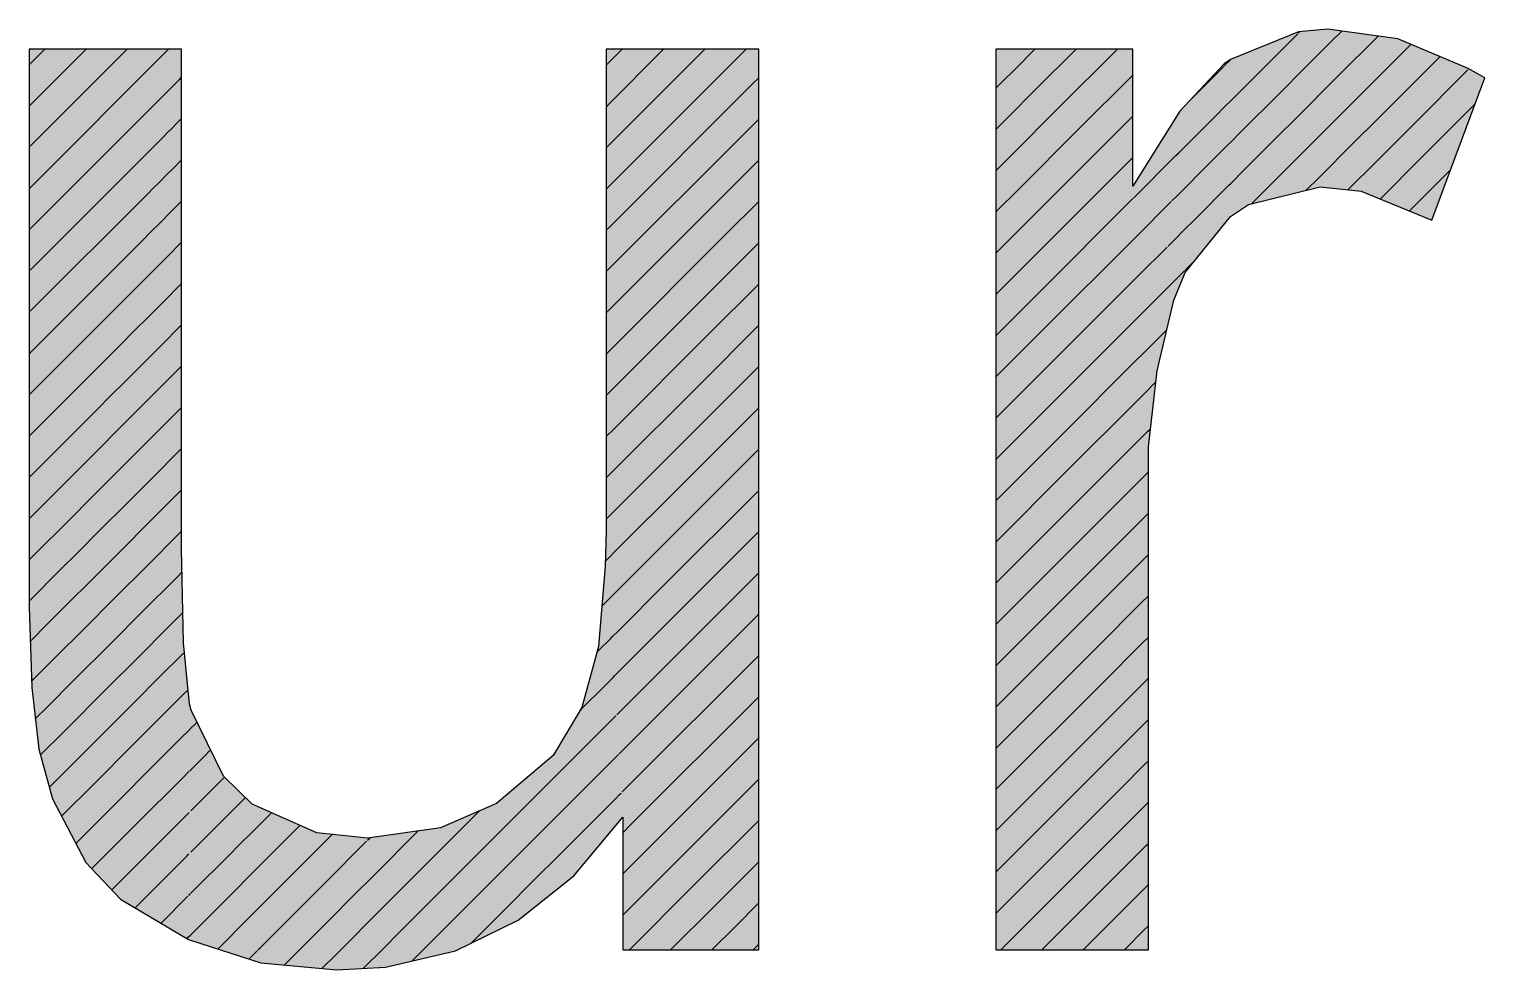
# Model space of a CAD drawing. Extents: x 0 to 7795, y 0 to 4205.
# Drawn here: x 7351.04 to 7363.51, y 682.16 to 690.22 of the extents above; entities that cross this region are included whole.
import ezdxf

# ---------------------------------------------------------------- set-up
doc = ezdxf.new("R2010")
doc.units = 0
doc.header["$MEASUREMENT"] = 0
doc.layers.add('MTH-CARIMBO-TXT1', color=1, linetype='CONTINUOUS')

msp = doc.modelspace()

# ---------------------------------------------------------------- linework, layer by layer
at = {"layer": 'MTH-CARIMBO-TXT1', "linetype": 'Continuous'}
for p, q in [((7361.914461, 690.187628), (7361.926606, 690.199773)), ((7362.189738, 690.109352), (7362.285114, 690.204728)), ((7361.370194, 689.643361), (7361.907882, 690.181049)), ((7361.958002, 689.877616), (7362.159898, 690.079512)), ((7362.159898, 690.079512), (7362.189738, 690.109352)), ((7362.249716, 689.815776), (7362.59593, 690.161991)), ((7362.790129, 690.002636), (7362.878487, 690.090994)), ((7351.035954, 689.915723), (7351.16938, 690.049149)), ((7351.037397, 689.563612), (7351.522934, 690.049149)), ((7351.03884, 689.211502), (7351.876487, 690.049149)), ((7351.040283, 688.859392), (7352.230041, 690.049149)), ((7355.984005, 689.914027), (7356.119128, 690.049149)), ((7355.991469, 689.567937), (7356.472681, 690.049149)), ((7355.998933, 689.221848), (7356.826235, 690.049149)), ((7356.006397, 688.875758), (7357.179788, 690.049149)), ((7359.487605, 689.882093), (7359.654662, 690.049149)), ((7359.664382, 689.705316), (7360.008215, 690.049149)), ((7359.841159, 689.52854), (7360.361769, 690.049149)), ((7361.278578, 689.905299), (7361.3302, 689.956921)), ((7362.713537, 689.926044), (7362.790129, 690.002636)), ((7362.845953, 689.704907), (7363.127511, 689.986465)), ((7359.368951, 689.763439), (7359.487605, 689.882093)), ((7360.017935, 689.351763), (7360.493468, 689.827296)), ((7360.98006, 689.606781), (7361.27384, 689.900561)), ((7361.764956, 689.68457), (7361.958002, 689.877616)), ((7362.141398, 689.707459), (7362.249716, 689.815776)), ((7362.309693, 689.5222), (7362.713537, 689.926044)), ((7362.901777, 689.407178), (7363.366662, 689.872063)), ((7351.041726, 688.507281), (7352.268843, 689.734398)), ((7352.268843, 689.734398), (7352.281001, 689.746556)), ((7352.281001, 689.746556), (7352.292748, 689.758304)), ((7352.292748, 689.758304), (7352.310617, 689.776172)), ((7352.310617, 689.776172), (7352.324176, 689.789731)), ((7352.324176, 689.789731), (7352.342801, 689.808356)), ((7356.013861, 688.529669), (7357.235799, 689.751607)), ((7357.235799, 689.751607), (7357.288485, 689.804293)), ((7359.320549, 689.715037), (7359.368951, 689.763439)), ((7359.420169, 689.461104), (7359.664382, 689.705316)), ((7362.001543, 689.567603), (7362.141398, 689.707459)), ((7362.601888, 689.460842), (7362.845953, 689.704907)), ((7355.981091, 689.557559), (7355.991469, 689.567937)), ((7361.191831, 689.464998), (7361.292177, 689.565344)), ((7361.292177, 689.565344), (7361.3302, 689.603367)), ((7361.3302, 689.603367), (7361.370194, 689.643361)), ((7361.409897, 689.329511), (7361.764956, 689.68457)), ((7361.62203, 689.18809), (7362.001543, 689.567603)), ((7363.254168, 689.406015), (7363.428502, 689.580349)), ((7352.296829, 689.408831), (7352.342801, 689.454803)), ((7357.159724, 689.321979), (7357.288485, 689.45074)), ((7359.320549, 689.361483), (7359.420169, 689.461104)), ((7359.471388, 689.158769), (7359.841159, 689.52854)), ((7360.194712, 689.174986), (7360.493468, 689.473742)), ((7360.907845, 689.181012), (7361.191831, 689.464998)), ((7362.122898, 689.335405), (7362.309693, 689.5222)), ((7362.369671, 689.228625), (7362.601888, 689.460842)), ((7352.190261, 689.302263), (7352.219257, 689.331259)), ((7352.219257, 689.331259), (7352.263362, 689.375364)), ((7352.263362, 689.375364), (7352.296829, 689.408831)), ((7356.021325, 688.183579), (7357.159724, 689.321979)), ((7359.522606, 688.856434), (7360.017935, 689.351763)), ((7361.3302, 689.249814), (7361.409897, 689.329511)), ((7362.045084, 689.257591), (7362.122898, 689.335405)), ((7362.49024, 688.99564), (7362.901777, 689.407178)), ((7362.957601, 689.109448), (7363.254168, 689.406015)), ((7351.043169, 688.155171), (7352.160251, 689.272253)), ((7352.160251, 689.272253), (7352.190261, 689.302263)), ((7355.981091, 689.204006), (7355.998933, 689.221848)), ((7361.109821, 689.029435), (7361.305775, 689.225389)), ((7361.305775, 689.225389), (7361.3302, 689.249814)), ((7361.513206, 688.725713), (7362.045084, 689.257591)), ((7362.104398, 688.963352), (7362.369671, 689.228625)), ((7352.269482, 689.027931), (7352.342801, 689.101249)), ((7357.083649, 688.89235), (7357.288485, 689.097186)), ((7359.320549, 689.00793), (7359.471388, 689.158769)), ((7359.573825, 688.554099), (7360.194712, 689.174986)), ((7360.371489, 688.998209), (7360.493468, 689.120189)), ((7360.499691, 688.772858), (7360.860927, 689.134095)), ((7360.863565, 689.136732), (7360.88527, 689.158438)), ((7360.88527, 689.158438), (7360.907845, 689.181012)), ((7361.449601, 689.015662), (7361.62203, 689.18809)), ((7362.613346, 688.765193), (7362.957601, 689.109448)), ((7352.145765, 688.904214), (7352.216107, 688.974555)), ((7352.216107, 688.974555), (7352.269482, 689.027931)), ((7359.625043, 688.251764), (7360.371489, 688.998209)), ((7360.918952, 688.838565), (7361.109821, 689.029435)), ((7361.3302, 688.896261), (7361.449601, 689.015662)), ((7361.980809, 688.839763), (7362.088625, 688.947579)), ((7362.088625, 688.947579), (7362.104398, 688.963352)), ((7362.429649, 688.935049), (7362.49024, 688.99564)), ((7363.013426, 688.811719), (7363.141674, 688.939967)), ((7363.141674, 688.939967), (7363.217063, 689.015357)), ((7352.05166, 688.810109), (7352.099521, 688.85797)), ((7352.099521, 688.85797), (7352.145765, 688.904214)), ((7355.981091, 688.850453), (7356.006397, 688.875758)), ((7356.028789, 687.83749), (7357.083649, 688.89235)), ((7359.320549, 688.654376), (7359.522606, 688.856434)), ((7360.873485, 688.793099), (7360.918952, 688.838565)), ((7361.027811, 688.593872), (7361.319373, 688.885433)), ((7361.319373, 688.885433), (7361.3302, 688.896261)), ((7362.338007, 688.843407), (7362.429649, 688.935049)), ((7351.044612, 687.803061), (7352.05166, 688.810109)), ((7352.242136, 688.647031), (7352.342801, 688.747696)), ((7357.007574, 688.462722), (7357.288485, 688.743633)), ((7359.676262, 687.949429), (7360.495675, 688.768842)), ((7360.519767, 688.439381), (7360.824458, 688.744072)), ((7360.829769, 688.749383), (7360.873485, 688.793099)), ((7362.864555, 688.662848), (7363.013426, 688.811719)), ((7352.072274, 688.477169), (7352.168852, 688.573747)), ((7352.168852, 688.573747), (7352.242136, 688.647031)), ((7360.930058, 688.496118), (7361.027811, 688.593872)), ((7352.008781, 688.413677), (7352.072274, 688.477169)), ((7355.981091, 688.496899), (7356.013861, 688.529669)), ((7356.036253, 687.4914), (7357.007574, 688.462722)), ((7359.320549, 688.300823), (7359.573825, 688.554099)), ((7360.8617, 688.427761), (7360.930058, 688.496118)), ((7351.046055, 687.45095), (7351.943069, 688.347964)), ((7351.943069, 688.347964), (7352.008781, 688.413677)), ((7352.214789, 688.266131), (7352.342801, 688.394143)), ((7356.931499, 688.033094), (7357.288485, 688.39008)), ((7359.72748, 687.647094), (7360.502793, 688.422407)), ((7360.502793, 688.422407), (7360.519767, 688.439381)), ((7360.539842, 688.105903), (7360.787988, 688.354049)), ((7360.795974, 688.362034), (7360.8617, 688.427761)), ((7352.121597, 688.172939), (7352.214789, 688.266131)), ((7359.320549, 687.94727), (7359.625043, 688.251764)), ((7360.945801, 688.158308), (7361.018009, 688.230516)), ((7351.998782, 688.050124), (7352.121597, 688.172939)), ((7355.981091, 688.143346), (7356.021325, 688.183579)), ((7359.778698, 687.344759), (7360.509912, 688.075972)), ((7360.509912, 688.075972), (7360.539842, 688.105903)), ((7360.849915, 688.062422), (7360.941164, 688.153671)), ((7351.834477, 687.885819), (7351.918041, 687.969383)), ((7351.918041, 687.969383), (7351.998782, 688.050124)), ((7352.187442, 687.885231), (7352.342801, 688.040589)), ((7356.043717, 687.145311), (7356.931499, 688.033094)), ((7356.855424, 687.603465), (7357.288485, 688.036526)), ((7359.320549, 687.593716), (7359.676262, 687.949429)), ((7360.559918, 687.772425), (7360.751518, 687.964025)), ((7360.751518, 687.964025), (7360.762178, 687.974685)), ((7360.762178, 687.974685), (7360.849915, 688.062422)), ((7351.047498, 687.09884), (7351.834477, 687.885819)), ((7352.074342, 687.77213), (7352.187442, 687.885231)), ((7355.981091, 687.789792), (7356.028789, 687.83749)), ((7351.925291, 687.623079), (7352.074342, 687.77213)), ((7359.829917, 687.042424), (7360.51703, 687.729537)), ((7360.51703, 687.729537), (7360.559918, 687.772425)), ((7351.827302, 687.52509), (7351.925291, 687.623079)), ((7352.160096, 687.504331), (7352.342801, 687.687036)), ((7356.05118, 686.799222), (7356.855424, 687.603465)), ((7356.779349, 687.173837), (7357.288485, 687.682973)), ((7359.320549, 687.240163), (7359.72748, 687.647094)), ((7360.579993, 687.438947), (7360.715049, 687.574002)), ((7360.715049, 687.574002), (7360.728382, 687.587336)), ((7360.728382, 687.587336), (7360.785144, 687.644098)), ((7351.035407, 687.440302), (7351.046055, 687.45095)), ((7351.725886, 687.423674), (7351.827302, 687.52509)), ((7352.027087, 687.371322), (7352.160096, 687.504331)), ((7355.981091, 687.436239), (7356.036253, 687.4914)), ((7351.048941, 686.74673), (7351.725886, 687.423674)), ((7351.851799, 687.196035), (7352.027087, 687.371322)), ((7352.132749, 687.123431), (7352.342801, 687.333482)), ((7356.703274, 686.744209), (7357.288485, 687.329419)), ((7359.320549, 686.886609), (7359.778698, 687.344759)), ((7359.881135, 686.740089), (7360.524149, 687.383103)), ((7360.524149, 687.383103), (7360.579993, 687.438947)), ((7351.736562, 687.080797), (7351.851799, 687.196035)), ((7360.678579, 687.183979), (7360.691695, 687.197095)), ((7351.035407, 687.086749), (7351.047498, 687.09884)), ((7351.617294, 686.961529), (7351.736562, 687.080797)), ((7351.979832, 686.970513), (7352.132749, 687.123431)), ((7355.981091, 687.082686), (7356.043717, 687.145311)), ((7356.058644, 686.453132), (7356.779349, 687.173837)), ((7360.531267, 687.036668), (7360.600069, 687.105469)), ((7360.600069, 687.105469), (7360.678579, 687.183979)), ((7351.050384, 686.394619), (7351.617294, 686.961529)), ((7351.778308, 686.76899), (7351.979832, 686.970513)), ((7352.105402, 686.742531), (7352.342801, 686.979929)), ((7356.627199, 686.31458), (7357.288485, 686.975866)), ((7359.320549, 686.533056), (7359.829917, 687.042424)), ((7359.932354, 686.437754), (7360.531267, 687.036668)), ((7351.035407, 686.733195), (7351.048941, 686.74673)), ((7351.645822, 686.636504), (7351.778308, 686.76899)), ((7351.932577, 686.569705), (7352.105402, 686.742531)), ((7355.981091, 686.729132), (7356.05118, 686.799222)), ((7356.066108, 686.107043), (7356.703274, 686.744209)), ((7359.320549, 686.179503), (7359.881135, 686.740089)), ((7360.538386, 686.690233), (7360.620145, 686.771992)), ((7360.620145, 686.771992), (7360.642109, 686.793956)), ((7351.508703, 686.499385), (7351.645822, 686.636504)), ((7351.704817, 686.341945), (7351.932577, 686.569705)), ((7352.078056, 686.361631), (7352.342801, 686.626376)), ((7356.551124, 685.884952), (7357.288485, 686.622313)), ((7359.983572, 686.135419), (7360.538386, 686.690233)), ((7351.051827, 686.042509), (7351.508703, 686.499385)), ((7355.981091, 686.375579), (7356.058644, 686.453132)), ((7351.035407, 686.379642), (7351.050384, 686.394619)), ((7351.555082, 686.19221), (7351.704817, 686.341945)), ((7351.885322, 686.168897), (7352.078056, 686.361631)), ((7359.320549, 685.825949), (7359.932354, 686.437754)), ((7360.03479, 685.833084), (7360.545504, 686.343798)), ((7360.545504, 686.343798), (7360.627943, 686.426236)), ((7352.050709, 685.980731), (7352.342801, 686.272822)), ((7356.073572, 685.760953), (7356.627199, 686.31458)), ((7356.47505, 685.455324), (7357.288485, 686.268759)), ((7351.400112, 686.03724), (7351.555082, 686.19221)), ((7351.631325, 685.9149), (7351.885322, 686.168897)), ((7355.981091, 686.022025), (7356.066108, 686.107043)), ((7359.320549, 685.472396), (7359.983572, 686.135419)), ((7360.552623, 685.997363), (7360.627943, 686.072683)), ((7351.035407, 686.026088), (7351.051827, 686.042509)), ((7351.05327, 685.690399), (7351.400112, 686.03724)), ((7351.838067, 685.768088), (7352.050709, 685.980731)), ((7360.086009, 685.530749), (7360.552623, 685.997363)), ((7351.464342, 685.747917), (7351.631325, 685.9149)), ((7352.023362, 685.599831), (7352.342801, 685.919269)), ((7356.081036, 685.414864), (7356.551124, 685.884952)), ((7356.398975, 685.025695), (7357.288485, 685.915206)), ((7359.320549, 685.118842), (7360.03479, 685.833084)), ((7351.29152, 685.575095), (7351.464342, 685.747917)), ((7351.557834, 685.487855), (7351.838067, 685.768088)), ((7355.994742, 685.682123), (7356.073572, 685.760953)), ((7360.559741, 685.650928), (7360.627943, 685.71913)), ((7351.035407, 685.672535), (7351.05327, 685.690399)), ((7351.054713, 685.338288), (7351.29152, 685.575095)), ((7351.790812, 685.36728), (7352.023362, 685.599831)), ((7355.974699, 685.662079), (7355.994742, 685.682123)), ((7360.137227, 685.228414), (7360.559741, 685.650928)), ((7351.373602, 685.303624), (7351.557834, 685.487855)), ((7351.996016, 685.21893), (7352.300073, 685.522987)), ((7352.300073, 685.522987), (7352.346356, 685.569271)), ((7356.0885, 685.068774), (7356.47505, 685.455324)), ((7356.3229, 684.596067), (7357.288485, 685.561652)), ((7359.320549, 684.765289), (7360.086009, 685.530749)), ((7351.035407, 685.318982), (7351.054713, 685.338288)), ((7351.484342, 685.06081), (7351.790812, 685.36728)), ((7355.943953, 685.277781), (7355.993848, 685.327675)), ((7355.993848, 685.327675), (7356.014101, 685.347929)), ((7356.014101, 685.347929), (7356.081036, 685.414864)), ((7360.56686, 685.304493), (7360.627943, 685.365576)), ((7351.182929, 685.11295), (7351.373602, 685.303624)), ((7351.743557, 684.966471), (7351.996016, 685.21893)), ((7352.225528, 685.09489), (7352.352559, 685.22192)), ((7356.246825, 684.166439), (7357.288485, 685.208099)), ((7359.320549, 684.411736), (7360.137227, 685.228414)), ((7360.188446, 684.926079), (7360.56686, 685.304493)), ((7351.056157, 684.986178), (7351.182929, 685.11295)), ((7351.968669, 684.83803), (7352.225528, 685.09489)), ((7351.044956, 684.974978), (7351.056157, 684.986178)), ((7351.282863, 684.859331), (7351.484342, 685.06081)), ((7351.410851, 684.633766), (7351.743557, 684.966471)), ((7355.918542, 684.898816), (7356.016806, 684.99708)), ((7356.016806, 684.99708), (7356.03346, 685.013734)), ((7356.03346, 685.013734), (7356.0885, 685.068774)), ((7356.095964, 684.722685), (7356.398975, 685.025695)), ((7360.239664, 684.623744), (7360.573978, 684.958058)), ((7360.573978, 684.958058), (7360.627943, 685.012023)), ((7351.074337, 684.650805), (7351.282863, 684.859331)), ((7351.696302, 684.565663), (7351.968669, 684.83803)), ((7352.150984, 684.666792), (7352.358761, 684.874569)), ((7355.89988, 684.880154), (7355.918542, 684.898816)), ((7356.17075, 683.73681), (7357.288485, 684.854546)), ((7359.320549, 684.058182), (7360.188446, 684.926079)), ((7356.052819, 684.67954), (7356.095964, 684.722685)), ((7351.0576, 684.634068), (7351.074337, 684.650805)), ((7351.192123, 684.415038), (7351.410851, 684.633766)), ((7351.941322, 684.45713), (7352.150984, 684.666792)), ((7355.774638, 684.401359), (7355.962737, 684.589457)), ((7355.962737, 684.589457), (7356.039764, 684.666485)), ((7356.039764, 684.666485), (7356.052819, 684.67954)), ((7356.103428, 684.376595), (7356.3229, 684.596067)), ((7359.320549, 683.704629), (7360.239664, 684.623744)), ((7360.290882, 684.321409), (7360.581097, 684.611624)), ((7360.581097, 684.611624), (7360.627943, 684.658469)), ((7351.337359, 684.206721), (7351.696302, 684.565663)), ((7351.649047, 684.164855), (7351.941322, 684.45713)), ((7352.07644, 684.238694), (7352.364964, 684.527219)), ((7352.365399, 684.527653), (7352.397881, 684.560135)), ((7356.189798, 683.402305), (7357.288485, 684.500992)), ((7351.088176, 684.311091), (7351.192123, 684.415038)), ((7355.756834, 684.383555), (7355.771417, 684.398137)), ((7356.006931, 684.280098), (7356.062722, 684.335889)), ((7356.072178, 684.345345), (7356.103428, 684.376595)), ((7351.131423, 684.000784), (7351.337359, 684.206721)), ((7351.913976, 684.07623), (7352.07644, 684.238694)), ((7352.37153, 684.180231), (7352.409221, 684.217922)), ((7352.410846, 684.219547), (7352.4244, 684.233101)), ((7352.4244, 684.233101), (7352.457971, 684.266672)), ((7352.457971, 684.266672), (7352.474941, 684.283642)), ((7355.87069, 684.143858), (7356.006931, 684.280098)), ((7359.320549, 683.351076), (7360.290882, 684.321409)), ((7360.342101, 684.019074), (7360.588215, 684.265189)), ((7360.588215, 684.265189), (7360.627943, 684.304916)), ((7351.263868, 683.779676), (7351.649047, 684.164855)), ((7351.601792, 683.764046), (7351.913976, 684.07623)), ((7352.001895, 683.810596), (7352.371167, 684.179868)), ((7355.754123, 684.027291), (7355.87069, 684.143858)), ((7356.110892, 684.030506), (7356.246825, 684.166439)), ((7356.368871, 683.227824), (7357.288485, 684.147439)), ((7352.423055, 683.878203), (7352.534415, 683.989563)), ((7352.534415, 683.989563), (7352.590706, 684.045854)), ((7355.554889, 683.828056), (7355.754123, 684.027291)), ((7355.966743, 683.886356), (7356.051125, 683.970739)), ((7356.051125, 683.970739), (7356.08568, 684.005294)), ((7356.091536, 684.01115), (7356.110892, 684.030506)), ((7359.320549, 682.997522), (7360.342101, 684.019074)), ((7360.595334, 683.918754), (7360.627943, 683.951363)), ((7351.927351, 683.382499), (7352.377369, 683.832517)), ((7352.377661, 683.832809), (7352.407907, 683.863054)), ((7352.412146, 683.867294), (7352.423055, 683.878203)), ((7355.471883, 683.74505), (7355.554889, 683.828056)), ((7355.73683, 683.656444), (7355.966743, 683.886356)), ((7360.393319, 683.716739), (7360.595334, 683.918754)), ((7351.208914, 683.724722), (7351.263868, 683.779676)), ((7351.314101, 683.476355), (7351.601792, 683.764046)), ((7351.886629, 683.69533), (7352.001895, 683.810596)), ((7352.421711, 683.523305), (7352.610859, 683.712453)), ((7352.610859, 683.712453), (7352.703992, 683.805586)), ((7355.082842, 683.356009), (7355.471883, 683.74505)), ((7356.118356, 683.684416), (7356.17075, 683.73681)), ((7356.547943, 683.053343), (7357.288485, 683.793886)), ((7359.320549, 682.643969), (7360.393319, 683.716739)), ((7351.554537, 683.363238), (7351.886629, 683.69533)), ((7352.763146, 683.511188), (7352.88876, 683.636801)), ((7355.607267, 683.526881), (7355.73683, 683.656444)), ((7355.719537, 683.285597), (7356.062795, 683.628855)), ((7356.062795, 683.628855), (7356.095319, 683.66138)), ((7356.095319, 683.66138), (7356.108638, 683.674698)), ((7360.602453, 683.572319), (7360.627943, 683.597809)), ((7351.852806, 682.954401), (7352.383572, 683.485167)), ((7352.383792, 683.485386), (7352.406592, 683.508187)), ((7352.687303, 683.435344), (7352.763146, 683.511188)), ((7352.960281, 683.354768), (7353.111838, 683.506326)), ((7354.582008, 683.208729), (7354.898256, 683.524976)), ((7355.376969, 683.296583), (7355.607267, 683.526881)), ((7360.444538, 683.414404), (7360.602453, 683.572319)), ((7351.435137, 683.243838), (7351.554537, 683.363238)), ((7351.859282, 683.31443), (7351.927351, 683.382499)), ((7352.420367, 683.168408), (7352.687303, 683.435344)), ((7352.822301, 683.216789), (7352.960281, 683.354768)), ((7352.978695, 683.019629), (7353.356352, 683.397286)), ((7353.980521, 682.960795), (7354.370063, 683.350337)), ((7354.934228, 683.207396), (7355.082842, 683.356009)), ((7356.123037, 683.335544), (7356.189798, 683.402305)), ((7356.727016, 682.878863), (7357.288485, 683.440332)), ((7359.361923, 682.33179), (7360.444538, 683.414404)), ((7351.571114, 683.026262), (7351.859282, 683.31443)), ((7352.763747, 683.158235), (7352.822301, 683.216789)), ((7353.391812, 683.079193), (7353.51927, 683.206651)), ((7353.51927, 683.206651), (7353.631931, 683.319312)), ((7353.564447, 682.898274), (7353.928009, 683.261836)), ((7353.936589, 683.270416), (7353.957584, 683.291412)), ((7354.438656, 683.065376), (7354.582008, 683.208729)), ((7354.620049, 682.893216), (7354.934228, 683.207396)), ((7355.138432, 683.058046), (7355.376969, 683.296583)), ((7355.282055, 682.848116), (7355.659645, 683.225706)), ((7355.659645, 683.225706), (7355.719537, 683.285597)), ((7356.123037, 682.981991), (7356.368871, 683.227824)), ((7360.495756, 683.112069), (7360.609571, 683.225884)), ((7360.609571, 683.225884), (7360.627943, 683.244256)), ((7351.943897, 682.691938), (7352.389775, 683.137816)), ((7352.389923, 683.137964), (7352.405278, 683.153319)), ((7352.419022, 682.81351), (7352.763747, 683.158235)), ((7352.997109, 682.68449), (7353.391812, 683.079193)), ((7356.906088, 682.704382), (7357.288485, 683.086779)), ((7359.715477, 682.33179), (7360.495756, 683.112069)), ((7351.831936, 682.93353), (7351.852806, 682.954401)), ((7352.881456, 682.92239), (7352.978695, 683.019629)), ((7353.821333, 682.801607), (7353.980521, 682.960795)), ((7354.024454, 682.651175), (7354.438656, 683.065376)), ((7354.798023, 682.717637), (7355.138432, 683.058046)), ((7356.123037, 682.628437), (7356.547943, 683.053343)), ((7351.74358, 682.845174), (7351.831936, 682.93353)), ((7352.417678, 682.458612), (7352.840191, 682.881125)), ((7352.840191, 682.881125), (7352.881456, 682.92239)), ((7353.125607, 682.459434), (7353.564447, 682.898274)), ((7354.209028, 682.482195), (7354.620049, 682.893216)), ((7355.194022, 682.760083), (7355.282055, 682.848116)), ((7356.179943, 682.33179), (7356.727016, 682.878863)), ((7360.546975, 682.809734), (7360.61669, 682.879449)), ((7360.61669, 682.879449), (7360.627943, 682.890703)), ((7352.166293, 682.560781), (7352.395977, 682.790465)), ((7352.403964, 682.798451), (7352.416046, 682.810533)), ((7353.609623, 682.589897), (7353.821333, 682.801607)), ((7354.658089, 682.577703), (7354.798023, 682.717637)), ((7354.824114, 682.390175), (7355.194022, 682.760083)), ((7356.533496, 682.33179), (7356.906088, 682.704382)), ((7357.085161, 682.529901), (7357.288485, 682.733225)), ((7360.06903, 682.33179), (7360.546975, 682.809734)), ((7352.651485, 682.338865), (7352.916635, 682.604016)), ((7352.916635, 682.604016), (7352.940611, 682.627992)), ((7352.940611, 682.627992), (7352.997109, 682.68449)), ((7353.221196, 682.20147), (7353.609623, 682.589897)), ((7353.714657, 682.341378), (7354.024454, 682.651175)), ((7354.316266, 682.23588), (7354.658089, 682.577703)), ((7352.402649, 682.443583), (7352.417345, 682.45828)), ((7353.015523, 682.349351), (7353.125607, 682.459434)), ((7354.068387, 682.341554), (7354.209028, 682.482195)), ((7356.887049, 682.33179), (7357.085161, 682.529901)), ((7360.422583, 682.33179), (7360.598193, 682.507399)), ((7360.598193, 682.507399), (7360.623808, 682.533014)), ((7352.38869, 682.429624), (7352.40218, 682.443114)), ((7352.999766, 682.333593), (7353.015523, 682.349351)), ((7353.654799, 682.28152), (7353.714657, 682.341378)), ((7353.898917, 682.172084), (7354.068387, 682.341554)), ((7357.240603, 682.33179), (7357.264233, 682.35542)), ((7357.264233, 682.35542), (7357.288485, 682.379672)), ((7352.919128, 682.252955), (7352.993079, 682.326906)), ((7353.544976, 682.171697), (7353.654799, 682.28152))]:
    msp.add_line(p, q, dxfattribs=at)
for points in [[(7362.166932, 690.220978), (7361.912924, 690.198566), (7361.3302, 689.959499), (7361.277904, 689.922145), (7360.896892, 689.518721), (7360.493468, 688.87623), (7360.493468, 690.049149), (7359.320549, 690.049149), (7359.320549, 682.33179), (7360.627943, 682.33179), (7360.627943, 686.373505), (7360.627943, 686.642454), (7360.702651, 687.292416), (7360.844597, 687.897552), (7360.941717, 688.136619), (7361.3302, 688.614751), (7361.487087, 688.719343), (7362.099695, 688.868759), (7362.450824, 688.831405), (7363.05596, 688.584868), (7363.51168, 689.802612), (7363.369735, 689.884791), (7362.764598, 690.138799), (7362.166932, 690.220978)], [(7357.288485, 690.049149), (7355.981091, 690.049149), (7355.981091, 685.917784), (7355.97362, 685.618952), (7355.913854, 684.931636), (7355.771908, 684.408678), (7355.525371, 683.997783), (7355.039768, 683.586888), (7354.561635, 683.377705), (7353.934086, 683.288055), (7353.500778, 683.33288), (7352.947937, 683.579417), (7352.7014, 683.818483), (7352.42498, 684.386266), (7352.410038, 684.438562), (7352.357742, 684.961519), (7352.342801, 685.768368), (7352.342801, 690.049149), (7351.035407, 690.049149), (7351.035407, 685.267823), (7351.057819, 684.580507), (7351.117586, 684.050079), (7351.237119, 683.624242), (7351.52101, 683.078872), (7351.819843, 682.765097), (7352.402567, 682.421439), (7352.417509, 682.413969), (7353.022645, 682.219727), (7353.672607, 682.159961), (7354.090973, 682.182373), (7354.688639, 682.324319), (7355.226538, 682.585798), (7355.704671, 682.96681), (7356.123037, 683.467355), (7356.123037, 682.33179), (7357.288485, 682.33179), (7357.288485, 690.049149)]]:
    msp.add_lwpolyline(points, dxfattribs=at)
for points in [[(7361.3302, 689.959499), (7361.487087, 688.719343), (7361.912924, 690.198566)], [(7361.487087, 688.719343), (7362.099695, 688.868759), (7361.912924, 690.198566)], [(7361.912924, 690.198566), (7362.099695, 688.868759), (7362.166932, 690.220978)], [(7362.099695, 688.868759), (7362.450824, 688.831405), (7362.166932, 690.220978)], [(7362.166932, 690.220978), (7362.450824, 688.831405), (7362.764598, 690.138799)], [(7362.450824, 688.831405), (7363.05596, 688.584868), (7362.764598, 690.138799)], [(7362.764598, 690.138799), (7363.05596, 688.584868), (7363.369735, 689.884791)], [(7352.342801, 690.049149), (7351.035407, 690.049149), (7351.057819, 684.580507)], [(7351.057819, 684.580507), (7351.035407, 690.049149), (7351.035407, 685.267823)], [(7352.342801, 690.049149), (7351.057819, 684.580507), (7351.117586, 684.050079)], [(7352.342801, 690.049149), (7351.117586, 684.050079), (7351.237119, 683.624242)], [(7352.342801, 690.049149), (7351.237119, 683.624242), (7351.52101, 683.078872)], [(7352.342801, 690.049149), (7351.52101, 683.078872), (7351.819843, 682.765097)], [(7352.342801, 690.049149), (7351.819843, 682.765097), (7352.342801, 685.768368)], [(7356.123037, 683.467355), (7357.288485, 690.049149), (7355.981091, 690.049149)], [(7356.123037, 683.467355), (7355.981091, 690.049149), (7355.981091, 685.917784)], [(7356.123037, 683.467355), (7357.288485, 682.33179), (7357.288485, 690.049149)], [(7360.493468, 688.87623), (7360.493468, 690.049149), (7359.320549, 690.049149)], [(7360.493468, 688.87623), (7359.320549, 690.049149), (7360.627943, 682.33179)], [(7360.627943, 682.33179), (7359.320549, 690.049149), (7359.320549, 682.33179)], [(7361.277904, 689.922145), (7361.3302, 688.614751), (7361.3302, 689.959499)], [(7361.3302, 688.614751), (7361.487087, 688.719343), (7361.3302, 689.959499)], [(7360.896892, 689.518721), (7360.941717, 688.136619), (7361.277904, 689.922145)], [(7360.941717, 688.136619), (7361.3302, 688.614751), (7361.277904, 689.922145)], [(7363.05596, 688.584868), (7363.51168, 689.802612), (7363.369735, 689.884791)], [(7360.493468, 688.87623), (7360.627943, 686.642454), (7360.896892, 689.518721)], [(7360.896892, 689.518721), (7360.627943, 686.642454), (7360.702651, 687.292416)], [(7360.702651, 687.292416), (7360.844597, 687.897552), (7360.896892, 689.518721)], [(7360.844597, 687.897552), (7360.941717, 688.136619), (7360.896892, 689.518721)], [(7360.493468, 688.87623), (7360.627943, 682.33179), (7360.627943, 686.642454)], [(7360.627943, 686.642454), (7360.627943, 682.33179), (7360.627943, 686.373505)], [(7356.123037, 683.467355), (7355.981091, 685.917784), (7355.97362, 685.618952)], [(7352.402567, 682.421439), (7352.342801, 685.768368), (7351.819843, 682.765097)], [(7352.357742, 684.961519), (7352.342801, 685.768368), (7352.402567, 682.421439)], [(7356.123037, 683.467355), (7355.97362, 685.618952), (7355.913854, 684.931636)], [(7352.357742, 684.961519), (7352.402567, 682.421439), (7352.410038, 684.438562)], [(7356.123037, 683.467355), (7355.913854, 684.931636), (7355.771908, 684.408678)], [(7352.410038, 684.438562), (7352.402567, 682.421439), (7352.417509, 682.413969)], [(7352.410038, 684.438562), (7352.417509, 682.413969), (7352.42498, 684.386266)], [(7352.42498, 684.386266), (7352.417509, 682.413969), (7353.022645, 682.219727)], [(7352.42498, 684.386266), (7353.022645, 682.219727), (7352.7014, 683.818483)], [(7355.525371, 683.997783), (7355.704671, 682.96681), (7355.771908, 684.408678)], [(7356.123037, 683.467355), (7355.771908, 684.408678), (7355.704671, 682.96681)], [(7355.039768, 683.586888), (7355.226538, 682.585798), (7355.525371, 683.997783)], [(7355.226538, 682.585798), (7355.704671, 682.96681), (7355.525371, 683.997783)], [(7352.7014, 683.818483), (7353.022645, 682.219727), (7352.947937, 683.579417)], [(7352.947937, 683.579417), (7353.022645, 682.219727), (7353.500778, 683.33288)], [(7354.561635, 683.377705), (7354.688639, 682.324319), (7355.039768, 683.586888)], [(7354.688639, 682.324319), (7355.226538, 682.585798), (7355.039768, 683.586888)], [(7356.123037, 683.467355), (7356.123037, 682.33179), (7357.288485, 682.33179)], [(7353.022645, 682.219727), (7353.672607, 682.159961), (7353.500778, 683.33288)], [(7353.500778, 683.33288), (7353.672607, 682.159961), (7353.934086, 683.288055)], [(7353.934086, 683.288055), (7354.090973, 682.182373), (7354.561635, 683.377705)], [(7354.090973, 682.182373), (7354.688639, 682.324319), (7354.561635, 683.377705)], [(7353.672607, 682.159961), (7354.090973, 682.182373), (7353.934086, 683.288055)]]:
    msp.add_solid(points, dxfattribs=at)

doc.saveas('drawing.dxf')
